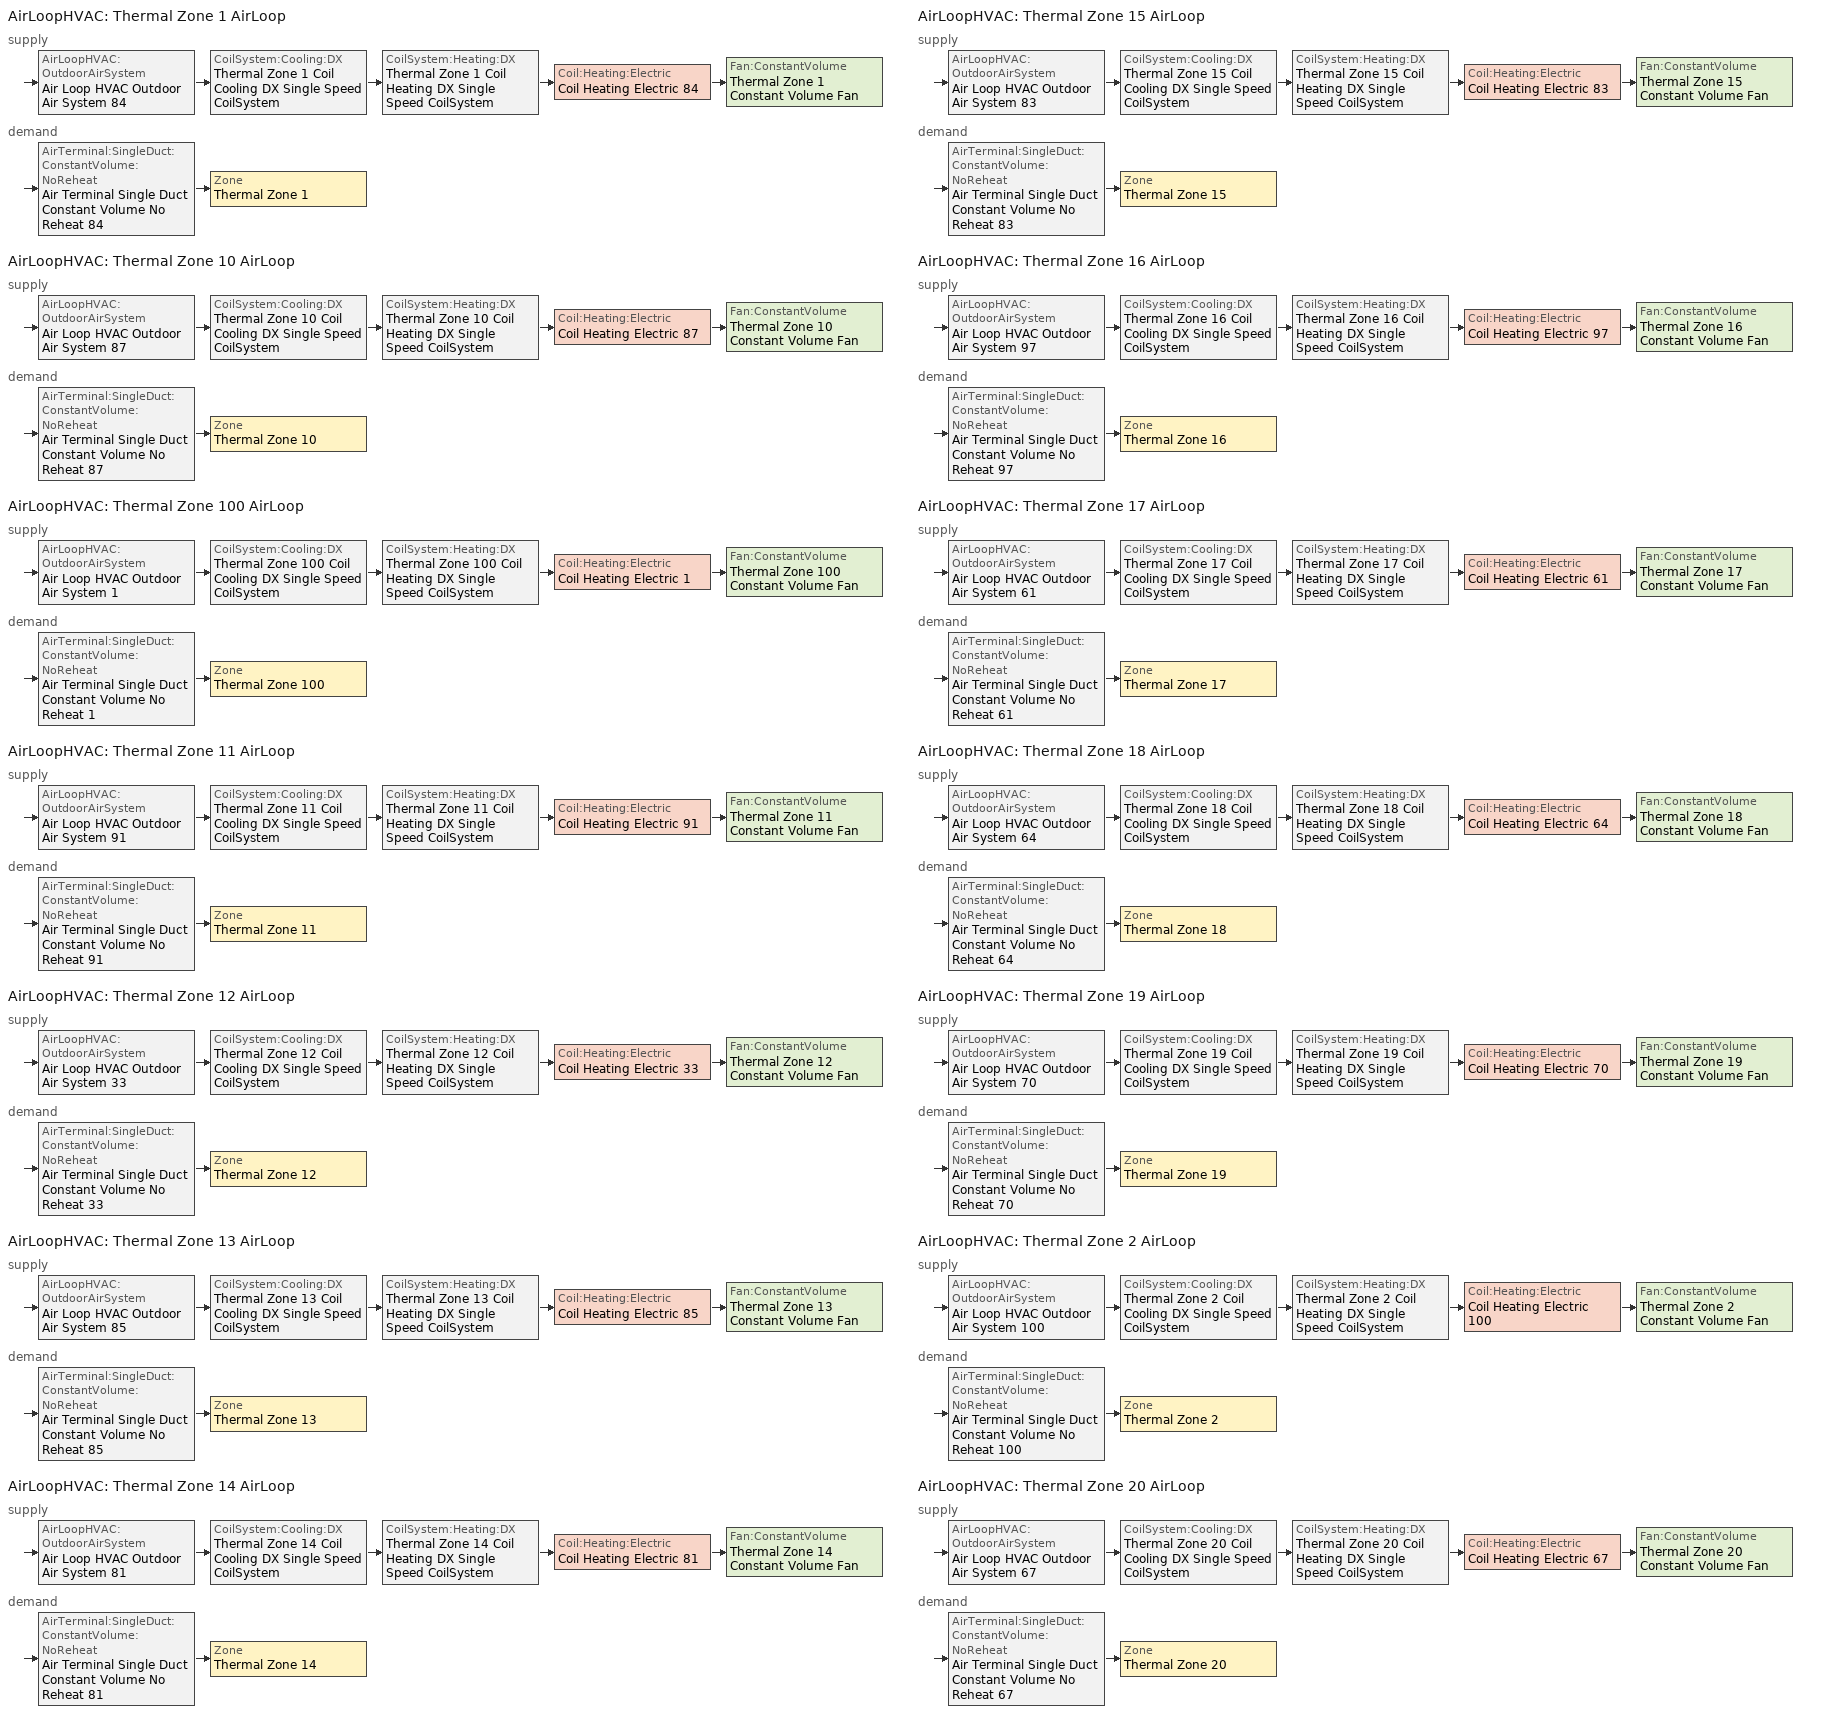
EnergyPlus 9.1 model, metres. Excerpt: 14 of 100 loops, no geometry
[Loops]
AirLoopHVAC 'Thermal Zone 1 AirLoop'
 supply: AirLoopHVAC:OutdoorAirSystem 'Air Loop HVAC Outdoor Air System 84' > CoilSystem:Cooling:DX 'Thermal Zone 1 Coil Cooling DX Single Speed CoilSystem' > CoilSystem:Heating:DX 'Thermal Zone 1 Coil Heating DX Single Speed CoilSystem' > Coil:Heating:Electric 'Coil Heating Electric 84' > Fan:ConstantVolume 'Thermal Zone 1 Constant Volume Fan'
 demand: AirTerminal:SingleDuct:ConstantVolume:NoReheat 'Air Terminal Single Duct Constant Volume No Reheat 84' > Zone 'Thermal Zone 1'
AirLoopHVAC 'Thermal Zone 10 AirLoop'
 supply: AirLoopHVAC:OutdoorAirSystem 'Air Loop HVAC Outdoor Air System 87' > CoilSystem:Cooling:DX 'Thermal Zone 10 Coil Cooling DX Single Speed CoilSystem' > CoilSystem:Heating:DX 'Thermal Zone 10 Coil Heating DX Single Speed CoilSystem' > Coil:Heating:Electric 'Coil Heating Electric 87' > Fan:ConstantVolume 'Thermal Zone 10 Constant Volume Fan'
 demand: AirTerminal:SingleDuct:ConstantVolume:NoReheat 'Air Terminal Single Duct Constant Volume No Reheat 87' > Zone 'Thermal Zone 10'
AirLoopHVAC 'Thermal Zone 100 AirLoop'
 supply: AirLoopHVAC:OutdoorAirSystem 'Air Loop HVAC Outdoor Air System 1' > CoilSystem:Cooling:DX 'Thermal Zone 100 Coil Cooling DX Single Speed CoilSystem' > CoilSystem:Heating:DX 'Thermal Zone 100 Coil Heating DX Single Speed CoilSystem' > Coil:Heating:Electric 'Coil Heating Electric 1' > Fan:ConstantVolume 'Thermal Zone 100 Constant Volume Fan'
 demand: AirTerminal:SingleDuct:ConstantVolume:NoReheat 'Air Terminal Single Duct Constant Volume No Reheat 1' > Zone 'Thermal Zone 100'
AirLoopHVAC 'Thermal Zone 11 AirLoop'
 supply: AirLoopHVAC:OutdoorAirSystem 'Air Loop HVAC Outdoor Air System 91' > CoilSystem:Cooling:DX 'Thermal Zone 11 Coil Cooling DX Single Speed CoilSystem' > CoilSystem:Heating:DX 'Thermal Zone 11 Coil Heating DX Single Speed CoilSystem' > Coil:Heating:Electric 'Coil Heating Electric 91' > Fan:ConstantVolume 'Thermal Zone 11 Constant Volume Fan'
 demand: AirTerminal:SingleDuct:ConstantVolume:NoReheat 'Air Terminal Single Duct Constant Volume No Reheat 91' > Zone 'Thermal Zone 11'
AirLoopHVAC 'Thermal Zone 12 AirLoop'
 supply: AirLoopHVAC:OutdoorAirSystem 'Air Loop HVAC Outdoor Air System 33' > CoilSystem:Cooling:DX 'Thermal Zone 12 Coil Cooling DX Single Speed CoilSystem' > CoilSystem:Heating:DX 'Thermal Zone 12 Coil Heating DX Single Speed CoilSystem' > Coil:Heating:Electric 'Coil Heating Electric 33' > Fan:ConstantVolume 'Thermal Zone 12 Constant Volume Fan'
 demand: AirTerminal:SingleDuct:ConstantVolume:NoReheat 'Air Terminal Single Duct Constant Volume No Reheat 33' > Zone 'Thermal Zone 12'
AirLoopHVAC 'Thermal Zone 13 AirLoop'
 supply: AirLoopHVAC:OutdoorAirSystem 'Air Loop HVAC Outdoor Air System 85' > CoilSystem:Cooling:DX 'Thermal Zone 13 Coil Cooling DX Single Speed CoilSystem' > CoilSystem:Heating:DX 'Thermal Zone 13 Coil Heating DX Single Speed CoilSystem' > Coil:Heating:Electric 'Coil Heating Electric 85' > Fan:ConstantVolume 'Thermal Zone 13 Constant Volume Fan'
 demand: AirTerminal:SingleDuct:ConstantVolume:NoReheat 'Air Terminal Single Duct Constant Volume No Reheat 85' > Zone 'Thermal Zone 13'
AirLoopHVAC 'Thermal Zone 14 AirLoop'
 supply: AirLoopHVAC:OutdoorAirSystem 'Air Loop HVAC Outdoor Air System 81' > CoilSystem:Cooling:DX 'Thermal Zone 14 Coil Cooling DX Single Speed CoilSystem' > CoilSystem:Heating:DX 'Thermal Zone 14 Coil Heating DX Single Speed CoilSystem' > Coil:Heating:Electric 'Coil Heating Electric 81' > Fan:ConstantVolume 'Thermal Zone 14 Constant Volume Fan'
 demand: AirTerminal:SingleDuct:ConstantVolume:NoReheat 'Air Terminal Single Duct Constant Volume No Reheat 81' > Zone 'Thermal Zone 14'
AirLoopHVAC 'Thermal Zone 15 AirLoop'
 supply: AirLoopHVAC:OutdoorAirSystem 'Air Loop HVAC Outdoor Air System 83' > CoilSystem:Cooling:DX 'Thermal Zone 15 Coil Cooling DX Single Speed CoilSystem' > CoilSystem:Heating:DX 'Thermal Zone 15 Coil Heating DX Single Speed CoilSystem' > Coil:Heating:Electric 'Coil Heating Electric 83' > Fan:ConstantVolume 'Thermal Zone 15 Constant Volume Fan'
 demand: AirTerminal:SingleDuct:ConstantVolume:NoReheat 'Air Terminal Single Duct Constant Volume No Reheat 83' > Zone 'Thermal Zone 15'
AirLoopHVAC 'Thermal Zone 16 AirLoop'
 supply: AirLoopHVAC:OutdoorAirSystem 'Air Loop HVAC Outdoor Air System 97' > CoilSystem:Cooling:DX 'Thermal Zone 16 Coil Cooling DX Single Speed CoilSystem' > CoilSystem:Heating:DX 'Thermal Zone 16 Coil Heating DX Single Speed CoilSystem' > Coil:Heating:Electric 'Coil Heating Electric 97' > Fan:ConstantVolume 'Thermal Zone 16 Constant Volume Fan'
 demand: AirTerminal:SingleDuct:ConstantVolume:NoReheat 'Air Terminal Single Duct Constant Volume No Reheat 97' > Zone 'Thermal Zone 16'
AirLoopHVAC 'Thermal Zone 17 AirLoop'
 supply: AirLoopHVAC:OutdoorAirSystem 'Air Loop HVAC Outdoor Air System 61' > CoilSystem:Cooling:DX 'Thermal Zone 17 Coil Cooling DX Single Speed CoilSystem' > CoilSystem:Heating:DX 'Thermal Zone 17 Coil Heating DX Single Speed CoilSystem' > Coil:Heating:Electric 'Coil Heating Electric 61' > Fan:ConstantVolume 'Thermal Zone 17 Constant Volume Fan'
 demand: AirTerminal:SingleDuct:ConstantVolume:NoReheat 'Air Terminal Single Duct Constant Volume No Reheat 61' > Zone 'Thermal Zone 17'
AirLoopHVAC 'Thermal Zone 18 AirLoop'
 supply: AirLoopHVAC:OutdoorAirSystem 'Air Loop HVAC Outdoor Air System 64' > CoilSystem:Cooling:DX 'Thermal Zone 18 Coil Cooling DX Single Speed CoilSystem' > CoilSystem:Heating:DX 'Thermal Zone 18 Coil Heating DX Single Speed CoilSystem' > Coil:Heating:Electric 'Coil Heating Electric 64' > Fan:ConstantVolume 'Thermal Zone 18 Constant Volume Fan'
 demand: AirTerminal:SingleDuct:ConstantVolume:NoReheat 'Air Terminal Single Duct Constant Volume No Reheat 64' > Zone 'Thermal Zone 18'
AirLoopHVAC 'Thermal Zone 19 AirLoop'
 supply: AirLoopHVAC:OutdoorAirSystem 'Air Loop HVAC Outdoor Air System 70' > CoilSystem:Cooling:DX 'Thermal Zone 19 Coil Cooling DX Single Speed CoilSystem' > CoilSystem:Heating:DX 'Thermal Zone 19 Coil Heating DX Single Speed CoilSystem' > Coil:Heating:Electric 'Coil Heating Electric 70' > Fan:ConstantVolume 'Thermal Zone 19 Constant Volume Fan'
 demand: AirTerminal:SingleDuct:ConstantVolume:NoReheat 'Air Terminal Single Duct Constant Volume No Reheat 70' > Zone 'Thermal Zone 19'
AirLoopHVAC 'Thermal Zone 2 AirLoop'
 supply: AirLoopHVAC:OutdoorAirSystem 'Air Loop HVAC Outdoor Air System 100' > CoilSystem:Cooling:DX 'Thermal Zone 2 Coil Cooling DX Single Speed CoilSystem' > CoilSystem:Heating:DX 'Thermal Zone 2 Coil Heating DX Single Speed CoilSystem' > Coil:Heating:Electric 'Coil Heating Electric 100' > Fan:ConstantVolume 'Thermal Zone 2 Constant Volume Fan'
 demand: AirTerminal:SingleDuct:ConstantVolume:NoReheat 'Air Terminal Single Duct Constant Volume No Reheat 100' > Zone 'Thermal Zone 2'
AirLoopHVAC 'Thermal Zone 20 AirLoop'
 supply: AirLoopHVAC:OutdoorAirSystem 'Air Loop HVAC Outdoor Air System 67' > CoilSystem:Cooling:DX 'Thermal Zone 20 Coil Cooling DX Single Speed CoilSystem' > CoilSystem:Heating:DX 'Thermal Zone 20 Coil Heating DX Single Speed CoilSystem' > Coil:Heating:Electric 'Coil Heating Electric 67' > Fan:ConstantVolume 'Thermal Zone 20 Constant Volume Fan'
 demand: AirTerminal:SingleDuct:ConstantVolume:NoReheat 'Air Terminal Single Duct Constant Volume No Reheat 67' > Zone 'Thermal Zone 20'
[ZoneControl:Thermostat]
Name | Zone or ZoneList | Control Type Schedule | Control 1
Thermal Zone 1 Thermostat | Thermal Zone 1 | Thermal Zone 1 Thermostat Schedule | Thermostat Setpoint Dual Setpoint 1
Thermal Zone 10 Thermostat | Thermal Zone 10 | Thermal Zone 10 Thermostat Schedule | Thermostat Setpoint Dual Setpoint 12
Thermal Zone 100 Thermostat | Thermal Zone 100 | Thermal Zone 100 Thermostat Schedule | Thermostat Setpoint Dual Setpoint 2
Thermal Zone 11 Thermostat | Thermal Zone 11 | Thermal Zone 11 Thermostat Schedule | Thermostat Setpoint Dual Setpoint 13
Thermal Zone 12 Thermostat | Thermal Zone 12 | Thermal Zone 12 Thermostat Schedule | Thermostat Setpoint Dual Setpoint 14
Thermal Zone 13 Thermostat | Thermal Zone 13 | Thermal Zone 13 Thermostat Schedule | Thermostat Setpoint Dual Setpoint 15
Thermal Zone 14 Thermostat | Thermal Zone 14 | Thermal Zone 14 Thermostat Schedule | Thermostat Setpoint Dual Setpoint 16
Thermal Zone 15 Thermostat | Thermal Zone 15 | Thermal Zone 15 Thermostat Schedule | Thermostat Setpoint Dual Setpoint 17
Thermal Zone 16 Thermostat | Thermal Zone 16 | Thermal Zone 16 Thermostat Schedule | Thermostat Setpoint Dual Setpoint 18
Thermal Zone 17 Thermostat | Thermal Zone 17 | Thermal Zone 17 Thermostat Schedule | Thermostat Setpoint Dual Setpoint 19
Thermal Zone 18 Thermostat | Thermal Zone 18 | Thermal Zone 18 Thermostat Schedule | Thermostat Setpoint Dual Setpoint 20
Thermal Zone 19 Thermostat | Thermal Zone 19 | Thermal Zone 19 Thermostat Schedule | Thermostat Setpoint Dual Setpoint 21
Thermal Zone 2 Thermostat | Thermal Zone 2 | Thermal Zone 2 Thermostat Schedule | Thermostat Setpoint Dual Setpoint 4
Thermal Zone 20 Thermostat | Thermal Zone 20 | Thermal Zone 20 Thermostat Schedule | Thermostat Setpoint Dual Setpoint 22
[ThermostatSetpoint:DualSetpoint] Heating Setpoint Temperature Schedule=Medium Office HtgSetp; Cooling Setpoint Temperature Schedule=Medium Office ClgSetp
Thermostat Setpoint Dual Setpoint 1; Thermostat Setpoint Dual Setpoint 12; Thermostat Setpoint Dual Setpoint 2; Thermostat Setpoint Dual Setpoint 13; Thermostat Setpoint Dual Setpoint 14; Thermostat Setpoint Dual Setpoint 15; Thermostat Setpoint Dual Setpoint 16; Thermostat Setpoint Dual Setpoint 17; Thermostat Setpoint Dual Setpoint 18; Thermostat Setpoint Dual Setpoint 19; Thermostat Setpoint Dual Setpoint 20; Thermostat Setpoint Dual Setpoint 21; Thermostat Setpoint Dual Setpoint 4; Thermostat Setpoint Dual Setpoint 22
[AirTerminal:SingleDuct:ConstantVolume:NoReheat] Availability Schedule=Always On Discrete; Maximum Air Flow Rate {m3/s}=AutoSize
Air Terminal Single Duct Constant Volume No Reheat 84; Air Terminal Single Duct Constant Volume No Reheat 87; Air Terminal Single Duct Constant Volume No Reheat 1; Air Terminal Single Duct Constant Volume No Reheat 91; Air Terminal Single Duct Constant Volume No Reheat 33; Air Terminal Single Duct Constant Volume No Reheat 85; Air Terminal Single Duct Constant Volume No Reheat 81; Air Terminal Single Duct Constant Volume No Reheat 83; Air Terminal Single Duct Constant Volume No Reheat 97; Air Terminal Single Duct Constant Volume No Reheat 61; Air Terminal Single Duct Constant Volume No Reheat 64; Air Terminal Single Duct Constant Volume No Reheat 70; Air Terminal Single Duct Constant Volume No Reheat 100; Air Terminal Single Duct Constant Volume No Reheat 67
[Zone equipment]
Thermal Zone 1: Air Terminal Single Duct Constant Volume No Reheat 84
Thermal Zone 10: Air Terminal Single Duct Constant Volume No Reheat 87
Thermal Zone 100: Air Terminal Single Duct Constant Volume No Reheat 1
Thermal Zone 11: Air Terminal Single Duct Constant Volume No Reheat 91
Thermal Zone 12: Air Terminal Single Duct Constant Volume No Reheat 33
Thermal Zone 13: Air Terminal Single Duct Constant Volume No Reheat 85
Thermal Zone 14: Air Terminal Single Duct Constant Volume No Reheat 81
Thermal Zone 15: Air Terminal Single Duct Constant Volume No Reheat 83
Thermal Zone 16: Air Terminal Single Duct Constant Volume No Reheat 97
Thermal Zone 17: Air Terminal Single Duct Constant Volume No Reheat 61
Thermal Zone 18: Air Terminal Single Duct Constant Volume No Reheat 64
Thermal Zone 19: Air Terminal Single Duct Constant Volume No Reheat 70
Thermal Zone 2: Air Terminal Single Duct Constant Volume No Reheat 100
Thermal Zone 20: Air Terminal Single Duct Constant Volume No Reheat 67
[Sizing:Zone] Zone Cooling Design Supply Air Temperature Input Method=SupplyAirTemperature; Zone Cooling Design Supply Air Temperature {C}=14; Zone Cooling Design Supply Air Temperature Difference {deltaC}=11.11; Zone Heating Design Supply Air Temperature Input Method=SupplyAirTemperature; Zone Heating Design Supply Air Temperature {C}=40; Zone Heating Design Supply Air Temperature Difference {deltaC}=11.11; Zone Cooling Design Supply Air Humidity Ratio {kgWater/kgDryAir}=0.0085; Zone Heating Design Supply Air Humidity Ratio {kgWater/kgDryAir}=0.008; Design Specification Outdoor Air Object=90.1-2010 - Office - OpenOffice Ventilation; Zone Heating Sizing Factor=1.25; Zone Cooling Sizing Factor=1.15; Cooling Design Air Flow Method=DesignDay; Cooling Design Air Flow Rate {m3/s}=0; Cooling Minimum Air Flow per Zone Floor Area {m3/s-m2}=0.000762; Cooling Minimum Air Flow {m3/s}=0; Cooling Minimum Air Flow Fraction=0; Heating Design Air Flow Method=DesignDay; Heating Design Air Flow Rate {m3/s}=0; Heating Maximum Air Flow per Zone Floor Area {m3/s-m2}=0.002032; Heating Maximum Air Flow {m3/s}=0.141576; Heating Maximum Air Flow Fraction=0.3; Account for Dedicated Outdoor Air System=No
Name | Design Specification Zone Air Distribution Object
Thermal Zone 1 | Thermal Zone 1 Design Spec Zone Air Dist
Thermal Zone 10 | Thermal Zone 10 Design Spec Zone Air Dist
Thermal Zone 100 | Thermal Zone 100 Design Spec Zone Air Dist
Thermal Zone 11 | Thermal Zone 11 Design Spec Zone Air Dist
Thermal Zone 12 | Thermal Zone 12 Design Spec Zone Air Dist
Thermal Zone 13 | Thermal Zone 13 Design Spec Zone Air Dist
Thermal Zone 14 | Thermal Zone 14 Design Spec Zone Air Dist
Thermal Zone 15 | Thermal Zone 15 Design Spec Zone Air Dist
Thermal Zone 16 | Thermal Zone 16 Design Spec Zone Air Dist
Thermal Zone 17 | Thermal Zone 17 Design Spec Zone Air Dist
Thermal Zone 18 | Thermal Zone 18 Design Spec Zone Air Dist
Thermal Zone 19 | Thermal Zone 19 Design Spec Zone Air Dist
Thermal Zone 2 | Thermal Zone 2 Design Spec Zone Air Dist
Thermal Zone 20 | Thermal Zone 20 Design Spec Zone Air Dist
[DesignSpecification:ZoneAirDistribution] Zone Air Distribution Effectiveness in Cooling Mode=1; Zone Air Distribution Effectiveness in Heating Mode=1
Thermal Zone 1 Design Spec Zone Air Dist; Thermal Zone 10 Design Spec Zone Air Dist; Thermal Zone 100 Design Spec Zone Air Dist; Thermal Zone 11 Design Spec Zone Air Dist; Thermal Zone 12 Design Spec Zone Air Dist; Thermal Zone 13 Design Spec Zone Air Dist; Thermal Zone 14 Design Spec Zone Air Dist; Thermal Zone 15 Design Spec Zone Air Dist; Thermal Zone 16 Design Spec Zone Air Dist; Thermal Zone 17 Design Spec Zone Air Dist; Thermal Zone 18 Design Spec Zone Air Dist; Thermal Zone 19 Design Spec Zone Air Dist; Thermal Zone 2 Design Spec Zone Air Dist; Thermal Zone 20 Design Spec Zone Air Dist
[Controller:MechanicalVentilation] Availability Schedule=Always On Discrete; Demand Controlled Ventilation=No; System Outdoor Air Method=ZoneSum; Design Specification Outdoor Air Object Name 1=90.1-2010 - Office - OpenOffice Ventilation
Name | Zone 1 | Design Specification Zone Air Distribution Object Name 1
Controller Mechanical Ventilation 84 | Thermal Zone 1 | Thermal Zone 1 Design Spec Zone Air Dist
Controller Mechanical Ventilation 87 | Thermal Zone 10 | Thermal Zone 10 Design Spec Zone Air Dist
Controller Mechanical Ventilation 1 | Thermal Zone 100 | Thermal Zone 100 Design Spec Zone Air Dist
Controller Mechanical Ventilation 91 | Thermal Zone 11 | Thermal Zone 11 Design Spec Zone Air Dist
Controller Mechanical Ventilation 33 | Thermal Zone 12 | Thermal Zone 12 Design Spec Zone Air Dist
Controller Mechanical Ventilation 85 | Thermal Zone 13 | Thermal Zone 13 Design Spec Zone Air Dist
Controller Mechanical Ventilation 81 | Thermal Zone 14 | Thermal Zone 14 Design Spec Zone Air Dist
Controller Mechanical Ventilation 83 | Thermal Zone 15 | Thermal Zone 15 Design Spec Zone Air Dist
Controller Mechanical Ventilation 97 | Thermal Zone 16 | Thermal Zone 16 Design Spec Zone Air Dist
Controller Mechanical Ventilation 61 | Thermal Zone 17 | Thermal Zone 17 Design Spec Zone Air Dist
Controller Mechanical Ventilation 64 | Thermal Zone 18 | Thermal Zone 18 Design Spec Zone Air Dist
Controller Mechanical Ventilation 70 | Thermal Zone 19 | Thermal Zone 19 Design Spec Zone Air Dist
Controller Mechanical Ventilation 100 | Thermal Zone 2 | Thermal Zone 2 Design Spec Zone Air Dist
Controller Mechanical Ventilation 67 | Thermal Zone 20 | Thermal Zone 20 Design Spec Zone Air Dist
[DesignSpecification:OutdoorAir]
90.1-2010 - Office - OpenOffice Ventilation: Outdoor Air Method=Sum; Outdoor Air Flow per Person {m3/s-person}=0.00235974; Outdoor Air Flow per Zone Floor Area {m3/s-m2}=0.0003048; Outdoor Air Flow per Zone {m3/s}=0; Outdoor Air Flow Air Changes per Hour {1/hr}=0
[AirLoopHVAC] Design Supply Air Flow Rate {m3/s}=AutoSize
Thermal Zone 1 AirLoop; Thermal Zone 10 AirLoop; Thermal Zone 100 AirLoop; Thermal Zone 11 AirLoop; Thermal Zone 12 AirLoop; Thermal Zone 13 AirLoop; Thermal Zone 14 AirLoop; Thermal Zone 15 AirLoop; Thermal Zone 16 AirLoop; Thermal Zone 17 AirLoop; Thermal Zone 18 AirLoop; Thermal Zone 19 AirLoop; Thermal Zone 2 AirLoop; Thermal Zone 20 AirLoop
[Sizing:System] Type of Load to Size On=Sensible; Design Outdoor Air Flow Rate {m3/s}=Autosize; Central Heating Maximum System Air Flow Ratio=1; Preheat Design Temperature {C}=7; Preheat Design Humidity Ratio {kgWater/kgDryAir}=0.008; Precool Design Temperature {C}=12.8; Precool Design Humidity Ratio {kgWater/kgDryAir}=0.008; Central Cooling Design Supply Air Temperature {C}=12.8; Central Heating Design Supply Air Temperature {C}=40; Type of Zone Sum to Use=NonCoincident; 100% Outdoor Air in Cooling=Yes; 100% Outdoor Air in Heating=Yes; Central Cooling Design Supply Air Humidity Ratio {kgWater/kgDryAir}=0.0085; Central Heating Design Supply Air Humidity Ratio {kgWater/kgDryAir}=0.008; Cooling Supply Air Flow Rate Method=DesignDay; Cooling Supply Air Flow Rate {m3/s}=0; Cooling Supply Air Flow Rate Per Floor Area {m3/s-m2}=0.00996765; Cooling Fraction of Autosized Cooling Supply Air Flow Rate=1; Cooling Supply Air Flow Rate Per Unit Cooling Capacity {m3/s-W}=3.94755e-05; Heating Supply Air Flow Rate Method=DesignDay; Heating Supply Air Flow Rate {m3/s}=0; Heating Supply Air Flow Rate Per Floor Area {m3/s-m2}=0.00996765; Heating Fraction of Autosized Heating Supply Air Flow Rate=1; Heating Fraction of Autosized Cooling Supply Air Flow Rate=1; Heating Supply Air Flow Rate Per Unit Heating Capacity {m3/s-W}=3.15882e-05; System Outdoor Air Method=ZoneSum; Zone Maximum Outdoor Air Fraction=1; Cooling Design Capacity Method=CoolingDesignCapacity; Cooling Design Capacity {W}=Autosize; Cooling Design Capacity Per Floor Area {W/m2}=234.7; Fraction of Autosized Cooling Design Capacity=1; Heating Design Capacity Method=HeatingDesignCapacity; Heating Design Capacity {W}=Autosize; Heating Design Capacity Per Floor Area {W/m2}=157; Fraction of Autosized Heating Design Capacity=1; Central Cooling Capacity Control Method=OnOff
Thermal Zone 1 AirLoop; Thermal Zone 10 AirLoop; Thermal Zone 100 AirLoop; Thermal Zone 11 AirLoop; Thermal Zone 12 AirLoop; Thermal Zone 13 AirLoop; Thermal Zone 14 AirLoop; Thermal Zone 15 AirLoop; Thermal Zone 16 AirLoop; Thermal Zone 17 AirLoop; Thermal Zone 18 AirLoop; Thermal Zone 19 AirLoop; Thermal Zone 2 AirLoop; Thermal Zone 20 AirLoop
[Controller:OutdoorAir] Minimum Outdoor Air Flow Rate {m3/s}=0; Maximum Outdoor Air Flow Rate {m3/s}=Autosize; Economizer Control Type=NoEconomizer; Economizer Control Action Type=ModulateFlow; Economizer Maximum Limit Dry-Bulb Temperature {C}=28; Economizer Maximum Limit Enthalpy {J/kg}=64000; Economizer Minimum Limit Dry-Bulb Temperature {C}=-100; Lockout Type=NoLockout; Minimum Limit Type=FixedMinimum; High Humidity Control=No; Control High Indoor Humidity Based on Outdoor Humidity Ratio=Yes; Heat Recovery Bypass Control Type=BypassWhenWithinEconomizerLimits
Name | Mechanical Ventilation Controller
Controller Outdoor Air 84 | Controller Mechanical Ventilation 84
Controller Outdoor Air 87 | Controller Mechanical Ventilation 87
Controller Outdoor Air 1 | Controller Mechanical Ventilation 1
Controller Outdoor Air 91 | Controller Mechanical Ventilation 91
Controller Outdoor Air 33 | Controller Mechanical Ventilation 33
Controller Outdoor Air 85 | Controller Mechanical Ventilation 85
Controller Outdoor Air 81 | Controller Mechanical Ventilation 81
Controller Outdoor Air 83 | Controller Mechanical Ventilation 83
Controller Outdoor Air 97 | Controller Mechanical Ventilation 97
Controller Outdoor Air 61 | Controller Mechanical Ventilation 61
Controller Outdoor Air 64 | Controller Mechanical Ventilation 64
Controller Outdoor Air 70 | Controller Mechanical Ventilation 70
Controller Outdoor Air 100 | Controller Mechanical Ventilation 100
Controller Outdoor Air 67 | Controller Mechanical Ventilation 67
[SetpointManager:MixedAir] Control Variable=Temperature
Node 1187 OS Default SPM; Node 1188 OS Default SPM; Node 1189 OS Default SPM; Node 1190 OS Default SPM; Node 1226 OS Default SPM; Node 1227 OS Default SPM; Node 1228 OS Default SPM; Node 1229 OS Default SPM; Node 108 OS Default SPM; Node 109 OS Default SPM; Node 110 OS Default SPM; Node 111 OS Default SPM; Node 1278 OS Default SPM; Node 1279 OS Default SPM; Node 1280 OS Default SPM; Node 1281 OS Default SPM; Node 524 OS Default SPM; Node 525 OS Default SPM; Node 526 OS Default SPM; Node 527 OS Default SPM; Node 1200 OS Default SPM; Node 1201 OS Default SPM; Node 1202 OS Default SPM; Node 1203 OS Default SPM; Node 1148 OS Default SPM; Node 1149 OS Default SPM; Node 1150 OS Default SPM; Node 1151 OS Default SPM; Node 1174 OS Default SPM; Node 1175 OS Default SPM; Node 1176 OS Default SPM; Node 1177 OS Default SPM; Node 1356 OS Default SPM; Node 1357 OS Default SPM; Node 1358 OS Default SPM; Node 1359 OS Default SPM; Node 888 OS Default SPM; Node 889 OS Default SPM; Node 890 OS Default SPM; Node 891 OS Default SPM; Node 927 OS Default SPM; Node 928 OS Default SPM; Node 929 OS Default SPM; Node 930 OS Default SPM; Node 1005 OS Default SPM; Node 1006 OS Default SPM; Node 1007 OS Default SPM; Node 1008 OS Default SPM; Node 1395 OS Default SPM; Node 1396 OS Default SPM; Node 1397 OS Default SPM; Node 1398 OS Default SPM; Node 966 OS Default SPM; Node 967 OS Default SPM; Node 968 OS Default SPM; Node 969 OS Default SPM
[CoilSystem:Cooling:DX] Availability Schedule=Always On Discrete
Name | Cooling Coil
Thermal Zone 1 Coil Cooling DX Single Speed CoilSystem | Thermal Zone 1 Coil Cooling DX Single Speed
Thermal Zone 10 Coil Cooling DX Single Speed CoilSystem | Thermal Zone 10 Coil Cooling DX Single Speed
Thermal Zone 100 Coil Cooling DX Single Speed CoilSystem | Thermal Zone 100 Coil Cooling DX Single Speed
Thermal Zone 11 Coil Cooling DX Single Speed CoilSystem | Thermal Zone 11 Coil Cooling DX Single Speed
Thermal Zone 12 Coil Cooling DX Single Speed CoilSystem | Thermal Zone 12 Coil Cooling DX Single Speed
Thermal Zone 13 Coil Cooling DX Single Speed CoilSystem | Thermal Zone 13 Coil Cooling DX Single Speed
Thermal Zone 14 Coil Cooling DX Single Speed CoilSystem | Thermal Zone 14 Coil Cooling DX Single Speed
Thermal Zone 15 Coil Cooling DX Single Speed CoilSystem | Thermal Zone 15 Coil Cooling DX Single Speed
Thermal Zone 16 Coil Cooling DX Single Speed CoilSystem | Thermal Zone 16 Coil Cooling DX Single Speed
Thermal Zone 17 Coil Cooling DX Single Speed CoilSystem | Thermal Zone 17 Coil Cooling DX Single Speed
Thermal Zone 18 Coil Cooling DX Single Speed CoilSystem | Thermal Zone 18 Coil Cooling DX Single Speed
Thermal Zone 19 Coil Cooling DX Single Speed CoilSystem | Thermal Zone 19 Coil Cooling DX Single Speed
Thermal Zone 2 Coil Cooling DX Single Speed CoilSystem | Thermal Zone 2 Coil Cooling DX Single Speed
Thermal Zone 20 Coil Cooling DX Single Speed CoilSystem | Thermal Zone 20 Coil Cooling DX Single Speed
[Coil:Cooling:DX:SingleSpeed] Availability Schedule=Always On Discrete; Gross Rated Total Cooling Capacity {W}=Autosize; Gross Rated Sensible Heat Ratio=Autosize; Gross Rated Cooling COP {W/W}=3.1; Rated Air Flow Rate {m3/s}=Autosize; Rated Evaporator Fan Power Per Volume Flow Rate {W/(m3/s)}=773.3; Condenser Type=AirCooled; Evaporative Condenser Effectiveness=0; Evaporative Condenser Air Flow Rate {m3/s}=Autosize; Evaporative Condenser Pump Rated Power Consumption {W}=Autosize; Crankcase Heater Capacity {W}=0; Maximum Outdoor Dry-Bulb Temperature for Crankcase Heater Operation {C}=0; Basin Heater Capacity {W/K}=0; Basin Heater Setpoint Temperature {C}=10
Name | Total Cooling Capacity Function of Temperature Curve | Total Cooling Capacity Function of Flow Fraction Curve | Energy Input Ratio Function of Temperature Curve | Energy Input Ratio Function of Flow Fraction Curve | Part Load Fraction Correlation Curve
Thermal Zone 1 Coil Cooling DX Single Speed | Curve Biquadratic 167 | Curve Quadratic 416 | Curve Biquadratic 168 | Curve Quadratic 417 | Curve Quadratic 418
Thermal Zone 10 Coil Cooling DX Single Speed | Curve Biquadratic 173 | Curve Quadratic 431 | Curve Biquadratic 174 | Curve Quadratic 432 | Curve Quadratic 433
Thermal Zone 100 Coil Cooling DX Single Speed | Curve Biquadratic 1 | Curve Quadratic 1 | Curve Biquadratic 2 | Curve Quadratic 2 | Curve Quadratic 3
Thermal Zone 11 Coil Cooling DX Single Speed | Curve Biquadratic 181 | Curve Quadratic 451 | Curve Biquadratic 182 | Curve Quadratic 452 | Curve Quadratic 453
Thermal Zone 12 Coil Cooling DX Single Speed | Curve Biquadratic 65 | Curve Quadratic 161 | Curve Biquadratic 66 | Curve Quadratic 162 | Curve Quadratic 163
Thermal Zone 13 Coil Cooling DX Single Speed | Curve Biquadratic 169 | Curve Quadratic 421 | Curve Biquadratic 170 | Curve Quadratic 422 | Curve Quadratic 423
Thermal Zone 14 Coil Cooling DX Single Speed | Curve Biquadratic 161 | Curve Quadratic 401 | Curve Biquadratic 162 | Curve Quadratic 402 | Curve Quadratic 403
Thermal Zone 15 Coil Cooling DX Single Speed | Curve Biquadratic 165 | Curve Quadratic 411 | Curve Biquadratic 166 | Curve Quadratic 412 | Curve Quadratic 413
Thermal Zone 16 Coil Cooling DX Single Speed | Curve Biquadratic 193 | Curve Quadratic 481 | Curve Biquadratic 194 | Curve Quadratic 482 | Curve Quadratic 483
Thermal Zone 17 Coil Cooling DX Single Speed | Curve Biquadratic 121 | Curve Quadratic 301 | Curve Biquadratic 122 | Curve Quadratic 302 | Curve Quadratic 303
Thermal Zone 18 Coil Cooling DX Single Speed | Curve Biquadratic 127 | Curve Quadratic 316 | Curve Biquadratic 128 | Curve Quadratic 317 | Curve Quadratic 318
Thermal Zone 19 Coil Cooling DX Single Speed | Curve Biquadratic 139 | Curve Quadratic 346 | Curve Biquadratic 140 | Curve Quadratic 347 | Curve Quadratic 348
Thermal Zone 2 Coil Cooling DX Single Speed | Curve Biquadratic 199 | Curve Quadratic 496 | Curve Biquadratic 200 | Curve Quadratic 497 | Curve Quadratic 498
Thermal Zone 20 Coil Cooling DX Single Speed | Curve Biquadratic 133 | Curve Quadratic 331 | Curve Biquadratic 134 | Curve Quadratic 332 | Curve Quadratic 333
[CoilSystem:Heating:DX] Availability Schedule=Always On Discrete
Name | Heating Coil
Thermal Zone 1 Coil Heating DX Single Speed CoilSystem | Thermal Zone 1 Coil Heating DX Single Speed
Thermal Zone 10 Coil Heating DX Single Speed CoilSystem | Thermal Zone 10 Coil Heating DX Single Speed
Thermal Zone 100 Coil Heating DX Single Speed CoilSystem | Thermal Zone 100 Coil Heating DX Single Speed
Thermal Zone 11 Coil Heating DX Single Speed CoilSystem | Thermal Zone 11 Coil Heating DX Single Speed
Thermal Zone 12 Coil Heating DX Single Speed CoilSystem | Thermal Zone 12 Coil Heating DX Single Speed
Thermal Zone 13 Coil Heating DX Single Speed CoilSystem | Thermal Zone 13 Coil Heating DX Single Speed
Thermal Zone 14 Coil Heating DX Single Speed CoilSystem | Thermal Zone 14 Coil Heating DX Single Speed
Thermal Zone 15 Coil Heating DX Single Speed CoilSystem | Thermal Zone 15 Coil Heating DX Single Speed
Thermal Zone 16 Coil Heating DX Single Speed CoilSystem | Thermal Zone 16 Coil Heating DX Single Speed
Thermal Zone 17 Coil Heating DX Single Speed CoilSystem | Thermal Zone 17 Coil Heating DX Single Speed
Thermal Zone 18 Coil Heating DX Single Speed CoilSystem | Thermal Zone 18 Coil Heating DX Single Speed
Thermal Zone 19 Coil Heating DX Single Speed CoilSystem | Thermal Zone 19 Coil Heating DX Single Speed
Thermal Zone 2 Coil Heating DX Single Speed CoilSystem | Thermal Zone 2 Coil Heating DX Single Speed
Thermal Zone 20 Coil Heating DX Single Speed CoilSystem | Thermal Zone 20 Coil Heating DX Single Speed
[Coil:Heating:DX:SingleSpeed] Availability Schedule=Always On Discrete; Gross Rated Heating Capacity {W}=Autosize; Gross Rated Heating COP {W/W}=3.1; Rated Air Flow Rate {m3/s}=Autosize; Rated Supply Fan Power Per Volume Flow Rate {W/(m3/s)}=773.3; Minimum Outdoor Dry-Bulb Temperature for Compressor Operation {C}=-8; Maximum Outdoor Dry-Bulb Temperature for Defrost Operation {C}=5; Crankcase Heater Capacity {W}=0; Maximum Outdoor Dry-Bulb Temperature for Crankcase Heater Operation {C}=10; Defrost Strategy=Resistive; Defrost Control=Timed; Defrost Time Period Fraction=0.166667; Resistive Defrost Heater Capacity {W}=2000
Name | Heating Capacity Function of Temperature Curve | Heating Capacity Function of Flow Fraction Curve | Energy Input Ratio Function of Temperature Curve | Energy Input Ratio Function of Flow Fraction Curve | Part Load Fraction Correlation Curve
Thermal Zone 1 Coil Heating DX Single Speed | Curve Cubic 250 | Curve Cubic 251 | Curve Cubic 252 | Curve Quadratic 419 | Curve Quadratic 420
Thermal Zone 10 Coil Heating DX Single Speed | Curve Cubic 259 | Curve Cubic 260 | Curve Cubic 261 | Curve Quadratic 434 | Curve Quadratic 435
Thermal Zone 100 Coil Heating DX Single Speed | Curve Cubic 1 | Curve Cubic 2 | Curve Cubic 3 | Curve Quadratic 4 | Curve Quadratic 5
Thermal Zone 11 Coil Heating DX Single Speed | Curve Cubic 271 | Curve Cubic 272 | Curve Cubic 273 | Curve Quadratic 454 | Curve Quadratic 455
Thermal Zone 12 Coil Heating DX Single Speed | Curve Cubic 97 | Curve Cubic 98 | Curve Cubic 99 | Curve Quadratic 164 | Curve Quadratic 165
Thermal Zone 13 Coil Heating DX Single Speed | Curve Cubic 253 | Curve Cubic 254 | Curve Cubic 255 | Curve Quadratic 424 | Curve Quadratic 425
Thermal Zone 14 Coil Heating DX Single Speed | Curve Cubic 241 | Curve Cubic 242 | Curve Cubic 243 | Curve Quadratic 404 | Curve Quadratic 405
Thermal Zone 15 Coil Heating DX Single Speed | Curve Cubic 247 | Curve Cubic 248 | Curve Cubic 249 | Curve Quadratic 414 | Curve Quadratic 415
Thermal Zone 16 Coil Heating DX Single Speed | Curve Cubic 289 | Curve Cubic 290 | Curve Cubic 291 | Curve Quadratic 484 | Curve Quadratic 485
Thermal Zone 17 Coil Heating DX Single Speed | Curve Cubic 181 | Curve Cubic 182 | Curve Cubic 183 | Curve Quadratic 304 | Curve Quadratic 305
Thermal Zone 18 Coil Heating DX Single Speed | Curve Cubic 190 | Curve Cubic 191 | Curve Cubic 192 | Curve Quadratic 319 | Curve Quadratic 320
Thermal Zone 19 Coil Heating DX Single Speed | Curve Cubic 208 | Curve Cubic 209 | Curve Cubic 210 | Curve Quadratic 349 | Curve Quadratic 350
Thermal Zone 2 Coil Heating DX Single Speed | Curve Cubic 298 | Curve Cubic 299 | Curve Cubic 300 | Curve Quadratic 499 | Curve Quadratic 500
Thermal Zone 20 Coil Heating DX Single Speed | Curve Cubic 199 | Curve Cubic 200 | Curve Cubic 201 | Curve Quadratic 334 | Curve Quadratic 335
[Coil:Heating:Electric] Availability Schedule=Always On Discrete; Efficiency=1; Nominal Capacity {W}=Autosize
Coil Heating Electric 84; Coil Heating Electric 87; Coil Heating Electric 1; Coil Heating Electric 91; Coil Heating Electric 33; Coil Heating Electric 85; Coil Heating Electric 81; Coil Heating Electric 83; Coil Heating Electric 97; Coil Heating Electric 61; Coil Heating Electric 64; Coil Heating Electric 70; Coil Heating Electric 100; Coil Heating Electric 67
[Fan:ConstantVolume] Availability Schedule=Always On Discrete; Fan Total Efficiency=0.7; Pressure Rise {Pa}=500; Maximum Flow Rate {m3/s}=AutoSize; Motor Efficiency=0.9; Motor In Airstream Fraction=1
Thermal Zone 1 Constant Volume Fan; Thermal Zone 10 Constant Volume Fan; Thermal Zone 100 Constant Volume Fan; Thermal Zone 11 Constant Volume Fan; Thermal Zone 12 Constant Volume Fan; Thermal Zone 13 Constant Volume Fan; Thermal Zone 14 Constant Volume Fan; Thermal Zone 15 Constant Volume Fan; Thermal Zone 16 Constant Volume Fan; Thermal Zone 17 Constant Volume Fan; Thermal Zone 18 Constant Volume Fan; Thermal Zone 19 Constant Volume Fan; Thermal Zone 2 Constant Volume Fan; Thermal Zone 20 Constant Volume Fan
[SetpointManager:SingleZone:Reheat] Control Variable=Temperature; Minimum Supply Air Temperature {C}=-99; Maximum Supply Air Temperature {C}=99
Name | Control Zone
Setpoint Manager Single Zone Reheat 84 | Thermal Zone 1
Setpoint Manager Single Zone Reheat 87 | Thermal Zone 10
Setpoint Manager Single Zone Reheat 1 | Thermal Zone 100
Setpoint Manager Single Zone Reheat 91 | Thermal Zone 11
Setpoint Manager Single Zone Reheat 33 | Thermal Zone 12
Setpoint Manager Single Zone Reheat 85 | Thermal Zone 13
Setpoint Manager Single Zone Reheat 81 | Thermal Zone 14
Setpoint Manager Single Zone Reheat 83 | Thermal Zone 15
Setpoint Manager Single Zone Reheat 97 | Thermal Zone 16
Setpoint Manager Single Zone Reheat 61 | Thermal Zone 17
Setpoint Manager Single Zone Reheat 64 | Thermal Zone 18
Setpoint Manager Single Zone Reheat 70 | Thermal Zone 19
Setpoint Manager Single Zone Reheat 100 | Thermal Zone 2
Setpoint Manager Single Zone Reheat 67 | Thermal Zone 20
[Schedule:Compact]
Thermal Zone 1 Thermostat Schedule; Thermal Zone 10 Thermostat Schedule; Thermal Zone 100 Thermostat Schedule; Thermal Zone 11 Thermostat Schedule; Thermal Zone 12 Thermostat Schedule; Thermal Zone 13 Thermostat Schedule; Thermal Zone 14 Thermostat Schedule; Thermal Zone 15 Thermostat Schedule; Thermal Zone 16 Thermostat Schedule; Thermal Zone 17 Thermostat Schedule; Thermal Zone 18 Thermostat Schedule; Thermal Zone 19 Thermostat Schedule; Thermal Zone 2 Thermostat Schedule; Thermal Zone 20 Thermostat Schedule: Through: 12/31, For: AllDays, Until: 24:00, 4
[Schedule:Day:Interval]
Medium Office HtgSetp Rule 1 Day Schedule; Medium Office HtgSetp Summer Design Day: No, 24:00, 15.6
Medium Office HtgSetp Default Schedule: No, 06:00, 15.6, 22:00, 21, 24:00, 15.6
Medium Office HtgSetp Rule 2 Day Schedule: No, 06:00, 15.6, 18:00, 21, 24:00, 15.6
Medium Office HtgSetp Winter Design Day: No, 24:00, 21
Medium Office ClgSetp Rule 1 Day Schedule; Medium Office ClgSetp Winter Design Day: No, 24:00, 26.7
Medium Office ClgSetp Default Schedule; Medium Office ClgSetp Summer Design Day: No, 06:00, 26.7, 22:00, 24, 24:00, 26.7
Medium Office ClgSetp Rule 2 Day Schedule: No, 06:00, 26.7, 18:00, 24, 24:00, 26.7
[Schedule:Week:Daily]
Medium Office HtgSetp Week Rule - Jan1-Dec31: Medium Office HtgSetp Rule 1 Day Schedule, Medium Office HtgSetp Default Schedule, Medium Office HtgSetp Default Schedule, Medium Office HtgSetp Default Schedule, Medium Office HtgSetp Default Schedule, Medium Office HtgSetp Default Schedule, Medium Office HtgSetp Rule 2 Day Schedule, Medium Office HtgSetp Default Schedule, Medium Office HtgSetp Summer Design Day, Medium Office HtgSetp Winter Design Day, Medium Office HtgSetp Default Schedule, Medium Office HtgSetp Default Schedule
Medium Office ClgSetp Week Rule - Jan1-Dec31: Medium Office ClgSetp Rule 1 Day Schedule, Medium Office ClgSetp Default Schedule, Medium Office ClgSetp Default Schedule, Medium Office ClgSetp Default Schedule, Medium Office ClgSetp Default Schedule, Medium Office ClgSetp Default Schedule, Medium Office ClgSetp Rule 2 Day Schedule, Medium Office ClgSetp Default Schedule, Medium Office ClgSetp Summer Design Day, Medium Office ClgSetp Winter Design Day, Medium Office ClgSetp Default Schedule, Medium Office ClgSetp Default Schedule
[Schedule:Year]
Medium Office HtgSetp: Medium Office HtgSetp Week Rule - Jan1-Dec31, 1, 1, 12, 31
Medium Office ClgSetp: Medium Office ClgSetp Week Rule - Jan1-Dec31, 1, 1, 12, 31
[Schedule:Constant]
Always On Discrete: OnOff, 1
[Curve:Biquadratic] Minimum Value of x=17; Maximum Value of x=22; Minimum Value of y=13; Maximum Value of y=46
Name | Coefficient1 Constant | Coefficient2 x | Coefficient3 x**2 | Coefficient4 y | Coefficient5 y**2 | Coefficient6 x*y
Curve Biquadratic 167; Curve Biquadratic 173; Curve Biquadratic 1; Curve Biquadratic 181; Curve Biquadratic 65; Curve Biquadratic 169; Curve Biquadratic 161; Curve Biquadratic 165; Curve Biquadratic 193; Curve Biquadratic 121; Curve Biquadratic 127; Curve Biquadratic 139; Curve Biquadratic 199; Curve Biquadratic 133 | 0.942588 | 0.00954335 | 0.00068377 | -0.0110427 | 5.249e-06 | -9.72e-06
Curve Biquadratic 168; Curve Biquadratic 174; Curve Biquadratic 2; Curve Biquadratic 182; Curve Biquadratic 66; Curve Biquadratic 170; Curve Biquadratic 162; Curve Biquadratic 166; Curve Biquadratic 194; Curve Biquadratic 122; Curve Biquadratic 128; Curve Biquadratic 140; Curve Biquadratic 200; Curve Biquadratic 134 | 0.342414 | 0.034885 | -0.0006237 | 0.00497722 | 0.000437951 | -0.000728028
[Curve:Quadratic]
Name | Coefficient1 Constant | Coefficient2 x | Coefficient3 x**2 | Minimum Value of x | Maximum Value of x
Curve Quadratic 416; Curve Quadratic 431; Curve Quadratic 1; Curve Quadratic 451; Curve Quadratic 161; Curve Quadratic 421; Curve Quadratic 401; Curve Quadratic 411; Curve Quadratic 481; Curve Quadratic 301; Curve Quadratic 316; Curve Quadratic 346; Curve Quadratic 496; Curve Quadratic 331 | 0.8 | 0.2 | 0 | 0.5 | 1.5
Curve Quadratic 417; Curve Quadratic 432; Curve Quadratic 2; Curve Quadratic 452; Curve Quadratic 162; Curve Quadratic 422; Curve Quadratic 402; Curve Quadratic 412; Curve Quadratic 482; Curve Quadratic 302; Curve Quadratic 317; Curve Quadratic 347; Curve Quadratic 497; Curve Quadratic 332 | 1.1552 | -0.1808 | 0.0256 | 0.5 | 1.5
Curve Quadratic 418; Curve Quadratic 433; Curve Quadratic 3; Curve Quadratic 453; Curve Quadratic 163; Curve Quadratic 423; Curve Quadratic 403; Curve Quadratic 413; Curve Quadratic 483; Curve Quadratic 303; Curve Quadratic 318; Curve Quadratic 348; Curve Quadratic 498; Curve Quadratic 333 | 0.85 | 0.15 | 0 | 0 | 1
Curve Quadratic 419; Curve Quadratic 434; Curve Quadratic 4; Curve Quadratic 454; Curve Quadratic 164; Curve Quadratic 424; Curve Quadratic 404; Curve Quadratic 414; Curve Quadratic 484; Curve Quadratic 304; Curve Quadratic 319; Curve Quadratic 349; Curve Quadratic 499; Curve Quadratic 334 | 1.3824 | -0.4336 | 0.0512 | 0 | 1
Curve Quadratic 420; Curve Quadratic 435; Curve Quadratic 5; Curve Quadratic 455; Curve Quadratic 165; Curve Quadratic 425; Curve Quadratic 405; Curve Quadratic 415; Curve Quadratic 485; Curve Quadratic 305; Curve Quadratic 320; Curve Quadratic 350; Curve Quadratic 500; Curve Quadratic 335 | 0.75 | 0.25 | 0 | 0 | 1
[Curve:Cubic]
Name | Coefficient1 Constant | Coefficient2 x | Coefficient3 x**2 | Coefficient4 x**3 | Minimum Value of x | Maximum Value of x
Curve Cubic 250; Curve Cubic 259; Curve Cubic 1; Curve Cubic 271; Curve Cubic 97; Curve Cubic 253; Curve Cubic 241; Curve Cubic 247; Curve Cubic 289; Curve Cubic 181; Curve Cubic 190; Curve Cubic 208; Curve Cubic 298; Curve Cubic 199 | 0.758746 | 0.027626 | 0.000148716 | 3.4992e-06 | -20 | 20
Curve Cubic 251; Curve Cubic 260; Curve Cubic 2; Curve Cubic 272; Curve Cubic 98; Curve Cubic 254; Curve Cubic 242; Curve Cubic 248; Curve Cubic 290; Curve Cubic 182; Curve Cubic 191; Curve Cubic 209; Curve Cubic 299; Curve Cubic 200 | 0.84 | 0.16 | 0 | 0 | 0.5 | 1.5
Curve Cubic 252; Curve Cubic 261; Curve Cubic 3; Curve Cubic 273; Curve Cubic 99; Curve Cubic 255; Curve Cubic 243; Curve Cubic 249; Curve Cubic 291; Curve Cubic 183; Curve Cubic 192; Curve Cubic 210; Curve Cubic 300; Curve Cubic 201 | 1.19248 | -0.0300438 | 0.00103745 | -2.3328e-05 | -20 | 20
